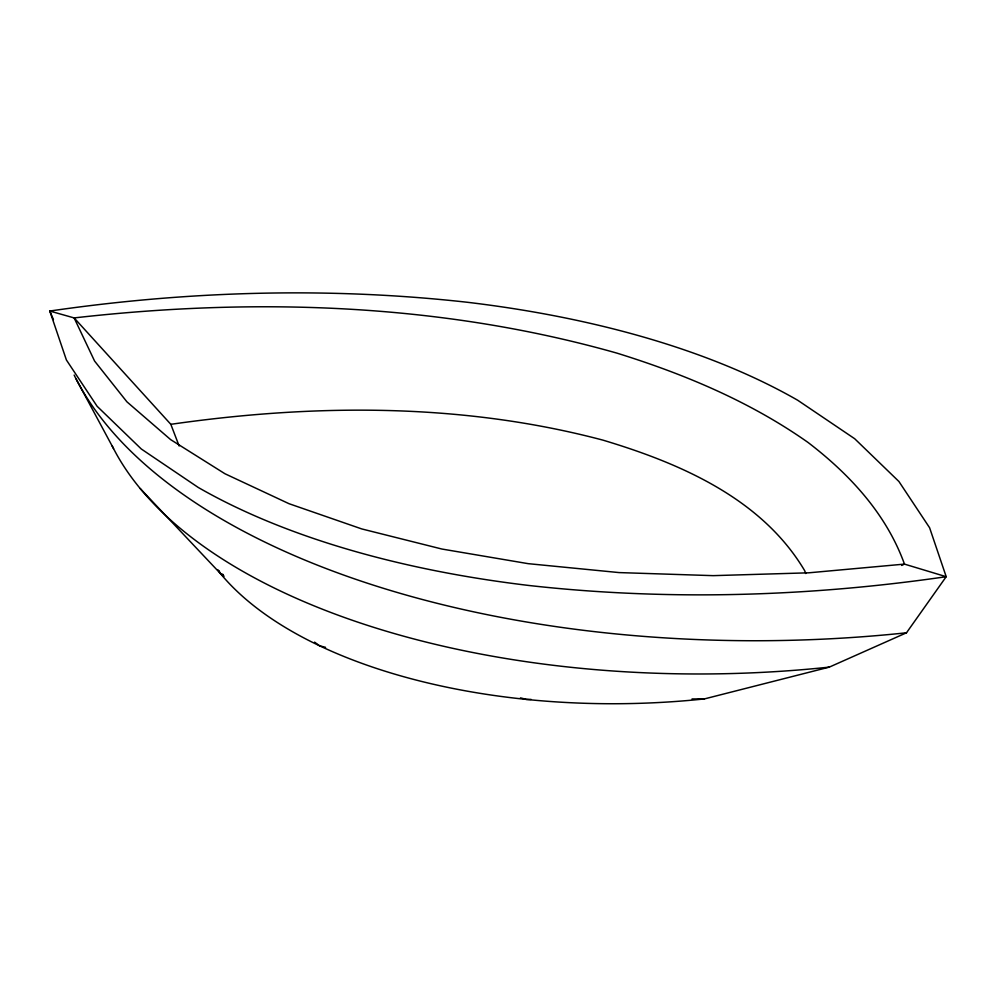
<?xml version="1.0" encoding="UTF-8"?>
<svg xmlns="http://www.w3.org/2000/svg" width="996" height="996" viewBox="0 0 996 996"><rect width="100%" height="100%" fill="white"/><g stroke="black" fill="none" stroke-linecap="round" stroke-linejoin="round"><path stroke-width="1.49" d="M692.021 698.955L704.409 698.918L829.295 667.121L906.497 632.784L946.2 576.696L929.604 527.755L898.915 481.491L854.68 438.726L797.734 400.268A731.201 343.869 -4.1 0 0 467.012 302.236C328.257 286.773 187.858 290.957 49.8 311.038L66.396 359.967L97.085 406.244L141.32 449.009L198.266 487.467A731.201 343.869 -4.1 0 0 528.988 585.486C667.743 600.949 808.142 596.778 946.2 576.696L904.468 564.11L808.827 572.812L713.173 575.651L619.101 572.588L528.166 563.661L441.9 549.033L361.747 528.926L289.027 503.702L224.971 473.76L170.64 439.622L126.928 401.836L94.583 361.05L74.14 317.923L49.8 311.038L53.448 319.616M901.679 565.442L904.468 564.11C886.415 514.011 849.675 474.295 807.98 442.411C750.013 401.587 684.289 374.048 616.86 353.107C440.942 303.17 255.076 297.331 74.14 317.923L170.826 424.321L179.131 445.996M170.826 424.321C314.064 403.778 462.156 402.795 602.804 440.095C679.944 463.202 761.791 498.411 804.656 570.646L805.764 573.534M531.105 699.404L526.461 699.416L520.46 697.86M325.58 647.35L319.591 645.794L314.562 642.134M223.229 574.592L220.34 573.447L140.175 488.501M224.1 576.198L220.34 573.447L217.775 569.625M76.244 379.252L113.519 448.549M218.921 570.72L220.34 573.447A438.726 219.369 -1.2 0 0 704.409 698.918M906.497 632.784A724.466 362.233 -1.2 0 1 74.14 375.069M829.295 667.121A624.567 312.283 -1.2 0 1 112.087 445.735"/></g></svg>
